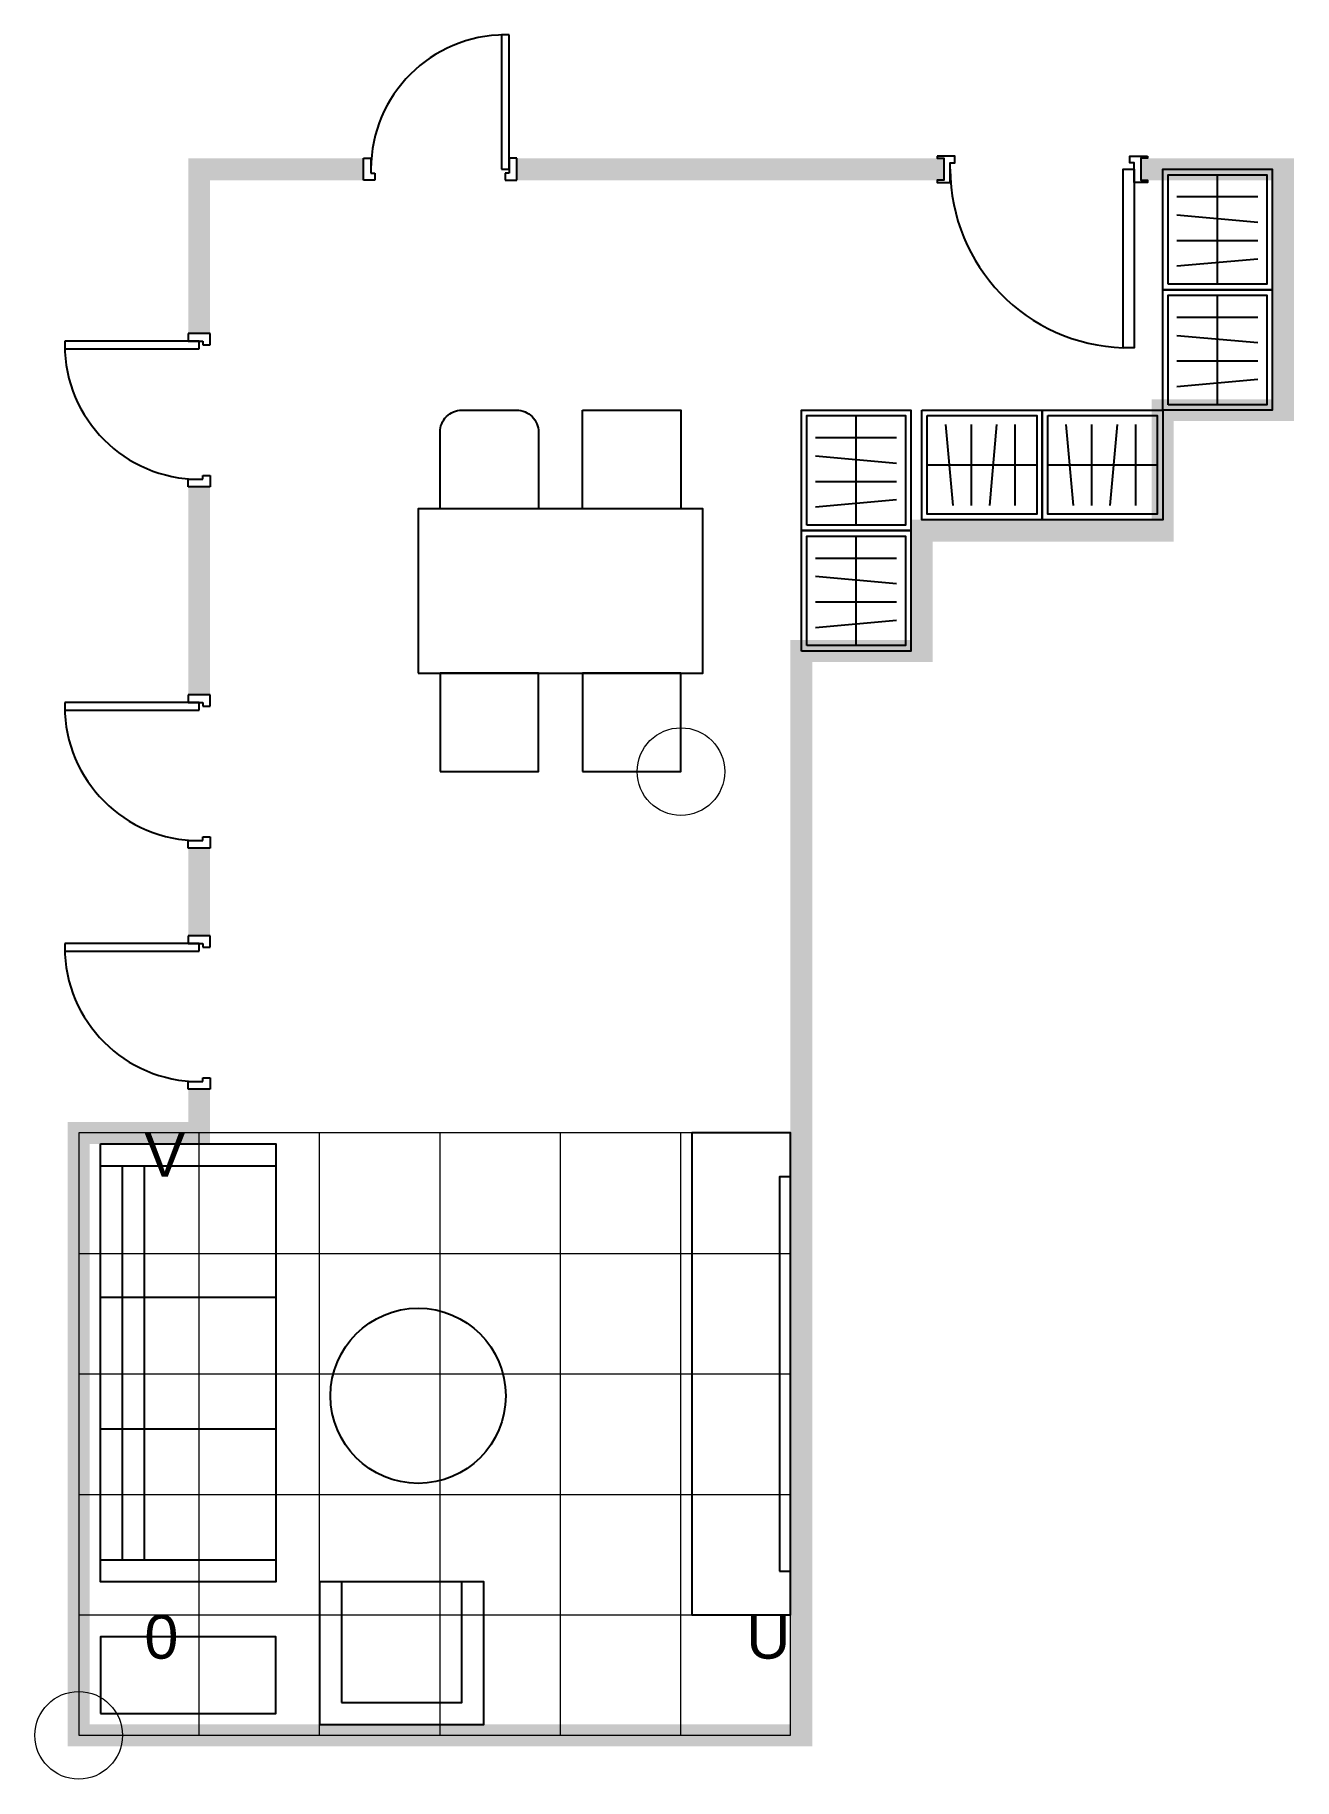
# Model space of a CAD drawing. Header units: millimetres. Extents: x 4750 to 10500, y 2550 to 10513.
import ezdxf

# ---------------------------------------------------------------- set-up
doc = ezdxf.new("R2010")
doc.units = ezdxf.units.MM
doc.layers.add('helper', color=30, linetype='Continuous', lineweight=5)
doc.styles.get("Standard").update_dxf_attribs({"font": 'arial.ttf'})

# ---------------------------------------------------------------- blocks, each defined once
blk = doc.blocks.new('Door_Wide')
blk.add_line((100, 50), (100, -50))
for points in [[(70, 60), (70, 50), (100, 50), (100, -50), (70, -50), (70, -60), (130, -60), (130, -50), (130, 30), (150, 30), (150, 60), (70, 60)], [(1030, 60), (1030, 50), (1000, 50), (1000, -50), (1030, -50), (1030, -60), (970, -60), (970, -50), (970, 30), (950, 30), (950, 60), (1030, 60)]]:
    blk.add_lwpolyline(points)
blk.add_lwpolyline([(970, 0), (970, -815), (920, -815), (920, 0)], close=True)
blk.add_arc((945, 0), 815, 180, 268.24219)
for points in [[(0, 50), (0, -50), (100, 50), (100, -50)], [(1000, 50), (1000, -50), (1100, 50), (1100, -50)]]:
    blk.add_solid(points)
blk = doc.blocks.new('Sitting')
for p, q in [((100, 2600), (900, 2600)), ((200, 800), (200, 2600)), ((300, 800), (300, 2600)), ((900, 2600), (900, 800)), ((100, 2000), (900, 2000)), ((100, 1400), (900, 1400)), ((900, 800), (100, 800))]:
    blk.add_line(p, q)
for points in [[(2800, 550), (3250, 550), (3250, 2750), (2800, 2750)], [(100, 2700), (900, 2700), (900, 700), (100, 700)], [(3200, 750), (3250, 750), (3250, 2550), (3200, 2550)], [(1100, 50), (1850, 50), (1850, 700), (1100, 700)], [(1200, 150), (1750, 150), (1750, 700), (1200, 700)], [(100, 100), (900, 100), (900, 450), (100, 450)]]:
    blk.add_lwpolyline(points, close=True)
blk.add_circle((1550, 1550), 400)
at = {"layer": 'helper'}
for p, q in [((3250, 2750), (0, 2750)), ((0, 2750), (0, 0)), ((550, 0), (550, 2750)), ((1100, 0), (1100, 2750)), ((1650, 0), (1650, 2750)), ((2200, 0), (2200, 2750)), ((2750, 0), (2750, 2750)), ((3250, 0), (3250, 2750)), ((0, 2200), (3250, 2200)), ((0, 1650), (3250, 1650)), ((0, 1100), (3250, 1100)), ((0, 550), (3250, 550)), ((0, 0), (3250, 0))]:
    blk.add_line(p, q, dxfattribs=at)
blk.add_lwpolyline([(0, 0, 0, 0, 0), (2629.1, 1459.5, 200, 0, 0), (2803.9, 1556.6, 0, 0, 0)], format="xyseb", dxfattribs=at)
blk.add_circle((0, 0), 200, dxfattribs=at)
at = {"layer": 'helper', "char_height": 200}
for s, insert, attachment_point in [('V', (300, 2750), 1), ('0', (300, 550), 1), ('U', (3250, 550), 3)]:
    blk.add_mtext_dynamic_manual_height_columns(s, width=550, gutter_width=12.5, heights=[0], dxfattribs=dict(at, insert=insert, attachment_point=attachment_point))
blk = doc.blocks.new('Dining')
blk.add_lwpolyline([(100, 0), (350, 0, -0.414214), (450, -100), (450, -450), (0, -450), (0, -100, -0.414214)], format="xyb", close=True)
for points in [[(650, 0), (1100, 0), (1100, -450), (650, -450)], [(-100, -1200), (1200, -1200), (1200, -450), (-100, -450)], [(0, -1650), (450, -1650), (450, -1200), (0, -1200)], [(650, -1650), (1100, -1650), (1100, -1200), (650, -1200)]]:
    blk.add_lwpolyline(points, close=True)
at = {"layer": 'helper'}
blk.add_lwpolyline([(1100, -1650, 0, 0, 0), (510.2, -302.1, 200, 0, 0), (430.1, -118.8, 0, 0, 0)], format="xyseb", dxfattribs=at)
blk.add_circle((1100, -1650), 200, dxfattribs=at)
blk = doc.blocks.new('robe')
at = {"true_color": 0xffffff}
for p, q in [((250, 25), (250, 525)), ((65, 425), (435, 425)), ((65, 341.7), (435, 308.3)), ((65, 225), (435, 225)), ((65, 108.3), (435, 141.7))]:
    blk.add_line(p, q, dxfattribs=at)
for points in [[(0, 0), (0, 550), (500, 550), (500, 0)], [(25, 25), (25, 525), (475, 525), (475, 25)]]:
    blk.add_lwpolyline(points, close=True, dxfattribs=at)
blk = doc.blocks.new('AllBlock')
for points in [[(5450, 9950), (5450, 9850), (6100, 9950), (6100, 9850)], [(5450, 9950), (5450, 9300), (5550, 9950), (5550, 9300)], [(7100, 9950), (7100, 9850), (7750, 9950), (7750, 9850)], [(7650, 9950), (7650, 9850), (8300, 9950), (8300, 9850)], [(8200, 9950), (8200, 9850), (8850, 9950), (8850, 9850)], [(9850, 9950), (9850, 9850), (10500, 9950), (10500, 9850)], [(10400, 9950), (10400, 9300), (10500, 9950), (10500, 9300)], [(10400, 9400), (10400, 8750), (10500, 9400), (10500, 8750)], [(9850, 8850), (9850, 8750), (10500, 8850), (10500, 8750)], [(9850, 8850), (9850, 8200), (9950, 8850), (9950, 8200)], [(5450, 8300), (5450, 7650), (5550, 8300), (5550, 7650)], [(8750, 8300), (8750, 8200), (9400, 8300), (9400, 8200)], [(8750, 8300), (8750, 7650), (8850, 8300), (8850, 7650)], [(9300, 8300), (9300, 8200), (9950, 8300), (9950, 8200)], [(8200, 7750), (8200, 7650), (8850, 7750), (8850, 7650)], [(8200, 7750), (8200, 7100), (8300, 7750), (8300, 7100)], [(8200, 7200), (8200, 6550), (8300, 7200), (8300, 6550)], [(8200, 6650), (8200, 6000), (8300, 6650), (8300, 6000)], [(8200, 6100), (8200, 5450), (8300, 6100), (8300, 5450)], [(4900, 5550), (4900, 5450), (5550, 5550), (5550, 5450)], [(4900, 5550), (4900, 4900), (5000, 5550), (5000, 4900)], [(8200, 5550), (8200, 4900), (8300, 5550), (8300, 4900)], [(4900, 5000), (4900, 4350), (5000, 5000), (5000, 4350)], [(8200, 5000), (8200, 4350), (8300, 5000), (8300, 4350)], [(4900, 4450), (4900, 3800), (5000, 4450), (5000, 3800)], [(8200, 4450), (8200, 3800), (8300, 4450), (8300, 3800)], [(4900, 3900), (4900, 3250), (5000, 3900), (5000, 3250)], [(8200, 3900), (8200, 3250), (8300, 3900), (8300, 3250)], [(4900, 3350), (4900, 2700), (5000, 3350), (5000, 2700)], [(8200, 3350), (8200, 2700), (8300, 3350), (8300, 2700)], [(4900, 2800), (4900, 2700), (5550, 2800), (5550, 2700)], [(5450, 2800), (5450, 2700), (6100, 2800), (6100, 2700)], [(6000, 2800), (6000, 2700), (6650, 2800), (6650, 2700)], [(6550, 2800), (6550, 2700), (7200, 2800), (7200, 2700)], [(7100, 2800), (7100, 2700), (7750, 2800), (7750, 2700)], [(7650, 2800), (7650, 2700), (8300, 2800), (8300, 2700)]]:
    blk.add_solid(points)
for name, p in [('Door_Wide', (8800, 9900)), ('robe', (9900, 9350)), ('robe', (9900, 8800)), ('Dining', (6600, 8800)), ('robe', (8250, 8250)), ('robe', (8250, 7700)), ('Sitting', (4950, 2750))]:
    blk.add_blockref(name, p)
at = {"rotation": 270}
for p in [(8800, 8800), (9350, 8800)]:
    blk.add_blockref('robe', p, dxfattribs=at)
blk = doc.blocks.new('Door_Narrow')
at = {"color": 7}
for p, q in [((0, -234.6), (-613.5, -234.6)), ((-613.5, -234.6), (-613.5, -269.2)), ((-50, -200), (-50, -234.6)), ((50, -200), (-50, -200)), ((-50, -200), (-50, -234.6)), ((-50, -234.6), (17.3, -234.6)), ((-50, -234.6), (17.3, -234.6)), ((0, -269.2), (0, -234.6)), ((17.3, -234.6), (17.3, -251.9)), ((17.3, -234.6), (17.3, -251.9)), ((50, -251.9), (50, -200)), ((50, -251.9), (50, -200)), ((-613.5, -269.2), (0, -269.2)), ((17.3, -251.9), (50, -251.9)), ((17.3, -251.9), (50, -251.9)), ((-50, -900), (-50, -865.4)), ((-50, -865.4), (17.3, -865.4)), ((17.3, -865.4), (17.3, -848.1)), ((17.3, -848.1), (50, -848.1)), ((50, -848.1), (50, -900)), ((50, -900), (-50, -900))]:
    blk.add_line(p, q, dxfattribs=at)
blk.add_arc((0, -251.9), 613.5, 180, 269.9, dxfattribs=at)
for points in [[(50, 0), (-50, 0), (50, -200), (-50, -200)], [(50, -900), (-50, -900), (50, -1100), (-50, -1100)]]:
    blk.add_solid(points, dxfattribs=at)

msp = doc.modelspace()

# ---------------------------------------------------------------- block references
at = {"rotation": 270}
msp.add_blockref('Door_Narrow', (7150, 9900), dxfattribs=at)
for name, p in [('AllBlock', (0, 0)), ('Door_Narrow', (5500, 9350)), ('Door_Narrow', (5500, 7700)), ('Door_Narrow', (5500, 6600))]:
    msp.add_blockref(name, p)

doc.saveas('drawing.dxf')
